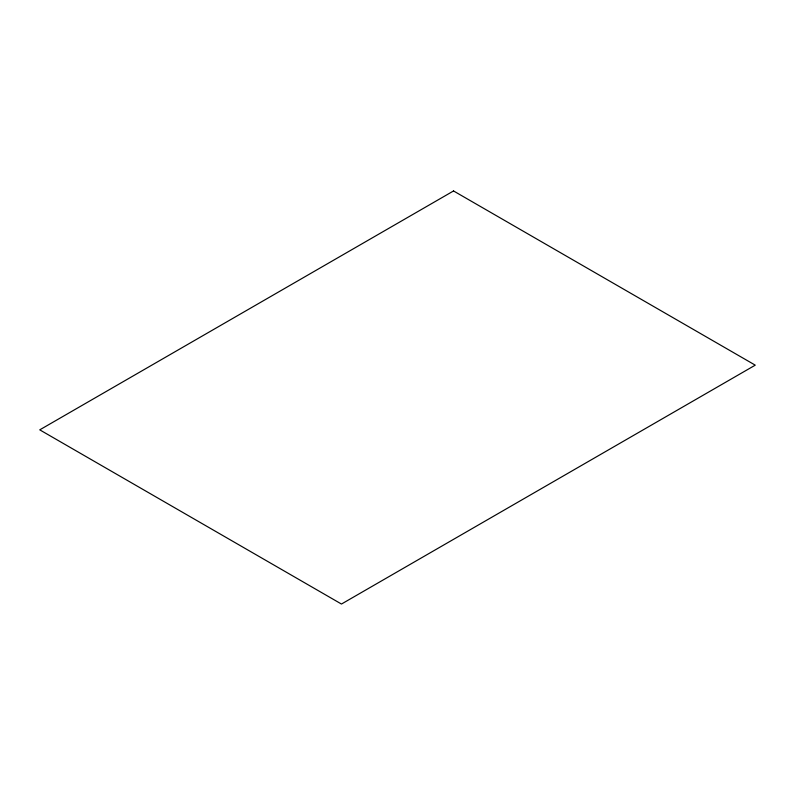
<?xml version="1.0" encoding="UTF-8"?>
<svg xmlns="http://www.w3.org/2000/svg" width="795" height="795" viewBox="0 0 795 795"><rect width="100%" height="100%" fill="white"/><g stroke="black" fill="none" stroke-linecap="round" stroke-linejoin="round"><path stroke-width="1.19" d="M453.538 190.959L39.75 429.847L341.462 604.041L755.25 365.153L453.538 190.959"/></g></svg>
